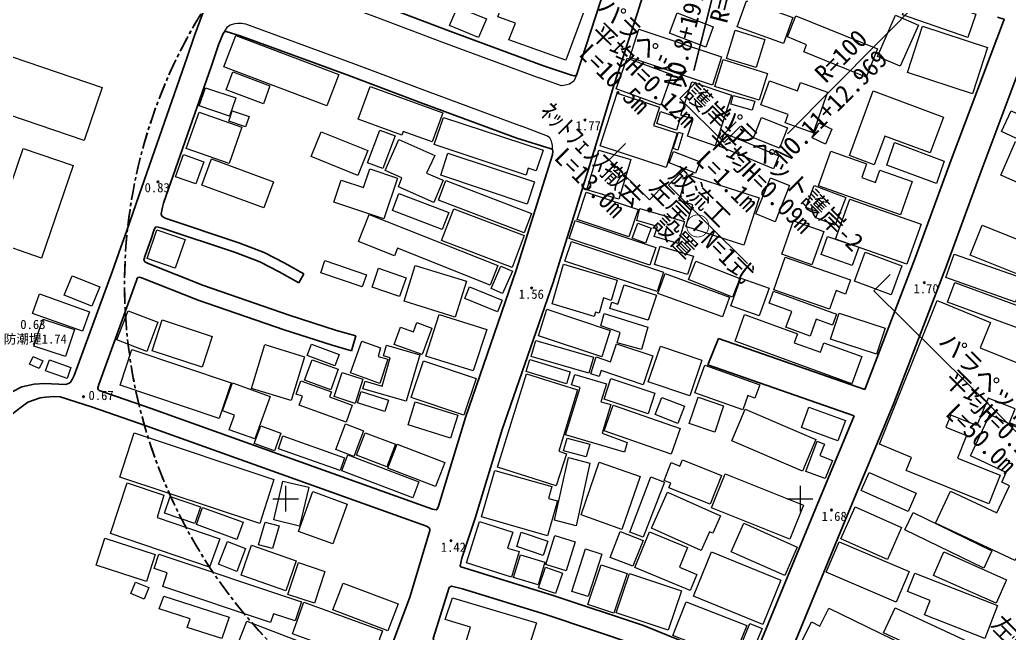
# Model space of a CAD drawing. Header units: metres. Extents: x -18 to 909, y -213 to 1219.
# Drawn here: x 188.3 to 380.6, y 253.9 to 373 of the extents above; entities that cross this region are included whole.
import ezdxf
from ezdxf.enums import TextEntityAlignment as Align

# ---------------------------------------------------------------- set-up
doc = ezdxf.new("R2010")
doc.units = ezdxf.units.M
doc.linetypes.add('CENTER', pattern=[5.08, 3.175, -0.635, 0.635, -0.635])
for name, color, linetype in [('D-STR-HTXT', 7, 'Continuous'), ('S-SUV', 7, 'Continuous'), ('S-SUV-CELN', 7, 'Continuous'), ('S-SUV-HTXT', 7, 'Continuous'), ('S-SUV-SRVR', 7, 'Continuous'), ('S-SUV-STR', 7, 'Continuous'), ('S-SUV-TTL', 7, 'Continuous')]:
    doc.layers.add(name, color=color, linetype=linetype)
doc.styles.add('JP', font='msgothic.ttc')

msp = doc.modelspace()

# ---------------------------------------------------------------- linework, layer by layer
at = {"layer": 'D-STR-HTXT', "lineweight": 18, "true_color": 0xff0000}
for p, q in [((316.61, 357.75), (319.78, 360.95)), ((316.61, 357.75), (325.23, 349.22)), ((324.42, 350.02), (327.59, 353.22)), ((325.23, 349.22), (328.4, 352.41)), ((302.91, 345.83), (306.08, 349.03)), ((302.91, 345.83), (310.72, 338.1)), ((310.72, 338.1), (313.89, 341.29)), ((354.34, 320.38), (357.51, 323.58)), ((354.34, 320.38), (392.39, 282.7))]:
    msp.add_line(p, q, dxfattribs=at)
msp.add_lwpolyline([(317.59, 344.12), (314.42, 340.92), (329.77, 325.72)], dxfattribs=at)
at = {"layer": 'S-SUV', "lineweight": 25, "true_color": 0xffffff}
for p, q in [((333.52, 418.63), (319.33, 363.17)), ((379.1, 392.8), (337.58, 350.88))]:
    msp.add_line(p, q, dxfattribs=at)
at = {"layer": 'S-SUV', "lineweight": 13, "true_color": 0xffffff}
for points in [[(240.07, 380), (256.65, 373.93), (271, 368.52), (289.28, 361.79)], [(228.11, 370.73), (228.73, 371.67), (229.21, 372.08), (230.2, 372.35), (230.72, 372.4), (231.43, 372.37), (232.21, 372.23)], [(232.21, 372.23), (253.2, 364.55), (267.49, 359.15), (285.83, 352.4)], [(296.55, 362.31), (296, 361.14), (295.16, 360.54), (294.05, 360.27), (293.64, 360.23), (289.28, 361.79)], [(291.86, 347.87), (291.88, 348.61), (291.69, 349.49), (291.39, 350.12), (290.93, 350.44), (285.83, 352.4)]]:
    msp.add_lwpolyline(points, dxfattribs=at)
at = {"layer": 'S-SUV-CELN', "linetype": 'CENTER', "lineweight": 25, "true_color": 0xffffff}
for start, end in [(75.646, 75.6231), (75.6231, 64.1639)]:
    msp.add_arc((308.73, 321.75), 100, start, end, dxfattribs=at)
at = {"layer": 'S-SUV-SRVR', "lineweight": 25, "true_color": 0x808080}
for points in [[(247.34, 380), (257.53, 376.27), (271.93, 370.84), (290.14, 364.13)], [(310.14, 380), (308.32, 374.23), (303.71, 360.06), (299.07, 344.65), (291.98, 322.03), (282.11, 293.45), (276.87, 276.25), (274.27, 268.48)], [(296.55, 362.31), (301.2, 376.58), (302.35, 380)], [(222.26, 369.83), (223.99, 374.55), (223.99, 374.94), (223.78, 375.27), (223.31, 375.69), (221.72, 376.42)], [(379.53, 372.76), (379.69, 373.06), (379.61, 373.14), (378.36, 373.54)], [(352.61, 301.22), (362.46, 326.93), (369.39, 345.83), (379.53, 372.76)], [(198.91, 303.96), (206.3, 324.06), (207.97, 328.85), (209.06, 331.94), (211.53, 339.07), (220.87, 365.79), (222.26, 369.83)], [(228.11, 370.73), (227.85, 370.36), (226.99, 368.21)], [(231.35, 369.88), (228.43, 370.76), (228.11, 370.73)], [(284.96, 350.06), (266.66, 356.79), (252.32, 362.21), (231.35, 369.88)], [(385.33, 370.58), (375.19, 343.63), (368.26, 324.74), (358.22, 298.56), (348.68, 275.66), (336.46, 245.93)], [(226.99, 368.21), (225.59, 364.12), (216.25, 337.42)], [(290.14, 364.13), (295.57, 362.28), (296.09, 362.14), (296.55, 362.31)], [(291.86, 347.87), (291.6, 347.97), (284.96, 350.06)], [(269.73, 278.54), (274.97, 295.76), (284.85, 324.38), (291.9, 346.84)], [(291.9, 346.84), (291.97, 347.5), (291.86, 347.87)], [(216.25, 337.42), (216.05, 336.65), (215.8, 335.36), (215.95, 334.9), (216.62, 334.48)], [(215.99, 332.58), (215, 332.82), (214.69, 332.74), (214.48, 332.29), (213.79, 330.3)], [(216.62, 334.48), (230.92, 329.7), (235.83, 327.85), (239.72, 325.83), (243.54, 323.69)], [(242.56, 321.95), (238.77, 324.06), (235.01, 326.02), (230.26, 327.81), (215.99, 332.58)], [(213.79, 330.3), (212.7, 327.23)], [(212.7, 327.23), (212.48, 326.43), (212.62, 326.04), (213.27, 325.67)], [(213.27, 325.67), (224.05, 321.41), (240.71, 315.64), (249.92, 312.69), (253.66, 311.63)], [(243.54, 323.69), (242.56, 321.95)], [(211.01, 322.39), (203.73, 302.19)], [(212.17, 322.88), (211.61, 323.05), (211.32, 323), (211.17, 322.84), (211.01, 322.39)], [(252.84, 308.74), (249.04, 309.82), (239.75, 312.79), (223.01, 318.6), (212.17, 322.88)], [(253.66, 311.63), (252.84, 308.74)], [(322.09, 306.01), (324.12, 311.15)], [(324.12, 311.15), (352.61, 301.22)], [(350.49, 296.11), (322.09, 306.01)], [(193.12, 302.38), (197.26, 302.17), (197.96, 302.45), (198.18, 302.64), (198.52, 303.15), (198.91, 303.96)], [(151.92, 145.02), (154.89, 162.07), (159.05, 185.67), (162.93, 205.24), (166.3, 223.65), (170.17, 245.47), (173.39, 263.75), (176.44, 278.59), (180.53, 293.79), (182.2, 296.57), (184.15, 298.46), (186.85, 300.76), (188.75, 301.74), (191.16, 302.25), (193.12, 302.38)], [(203.73, 302.19), (203.59, 301.73), (203.54, 301.54), (203.54, 301.33), (203.64, 301.16)], [(203.64, 301.16), (203.8, 301.03), (213.88, 297.52), (268.58, 277.99)], [(193.33, 299.75), (192.33, 299.63), (189.89, 298.75), (188.07, 297.43), (186.36, 296.05), (184.97, 294.38), (183.79, 292.41), (179.85, 277.78), (176.83, 263.1), (173.65, 245.08), (169.74, 223), (166.37, 204.61), (162.49, 185.03), (158.33, 161.44), (155.37, 144.42)], [(202.47, 297.79), (196.21, 299.79), (194.99, 299.85), (193.33, 299.75)], [(267.4, 274.69), (212.74, 294.21), (202.47, 297.79)], [(330.74, 248.33), (342.97, 278.06), (350.49, 296.11)], [(268.58, 277.99), (269.29, 277.84), (269.47, 277.96), (269.73, 278.54)], [(267.13, 270.77), (268.03, 273.85), (268.03, 274.11), (267.88, 274.33), (267.4, 274.69)], [(237.93, 186.15), (241.1, 194.91), (245.98, 208.88), (251.48, 225.93), (257.44, 242.89), (264.13, 260.86), (267.13, 270.77)], [(274.27, 268.48), (273.92, 266.97), (274.04, 266.75), (275.57, 266.3)], [(275.57, 266.3), (292.03, 261.21), (309.54, 255.39), (328.1, 247.85)], [(274.39, 262.48), (272.25, 263.03), (271.81, 262.77), (268.68, 252.83), (268.87, 252.28), (269.42, 251.88), (272.2, 250.43)], [(326.59, 244.14), (308.16, 251.64), (290.78, 257.42), (274.39, 262.48)]]:
    msp.add_lwpolyline(points, dxfattribs=at)
for centre in [(298.19, 353.57), (215.19, 341.56), (364.13, 321.99), (287.83, 320.93), (200.72, 299.82), (346.1, 277.8), (272.17, 271.84)]:
    msp.add_circle(centre, 0.15, dxfattribs=at)
at = {"layer": 'S-SUV-STR', "lineweight": 13, "true_color": 0x808080}
for points in [[(294.44, 365.22), (283.4, 369.14), (284.72, 372.39), (281.26, 373.62), (283.41, 379.65), (297.9, 374.48), (294.44, 365.22)], [(372.58, 369.61), (359.92, 373.98), (361.47, 378.49), (374.13, 374.11), (372.58, 369.61)], [(277.5, 369.62), (271.89, 371.91), (273.43, 375.5), (279.03, 373.21), (277.5, 369.62)], [(336.76, 368.46), (327.78, 371.7), (329.6, 376.75), (338.58, 373.51), (336.76, 368.46)], [(321.69, 367.75), (314.63, 370.44), (316.08, 374.41), (323.13, 371.71), (321.69, 367.75)], [(352.85, 361.92), (340.71, 366.82), (341.27, 368.21), (337.54, 369.71), (339.2, 373.8), (355.06, 367.39), (352.85, 361.92)], [(359.44, 364.02), (355.02, 365.94), (358.57, 373.93), (362.99, 372.01), (359.44, 364.02)], [(322.98, 360.32), (306.92, 365.69), (308.66, 371.22), (324.72, 365.86), (322.98, 360.32)], [(373.48, 358.69), (360.87, 362.82), (363.81, 371.78), (376.42, 367.65), (373.48, 358.69)], [(200.87, 349.6), (168.68, 360.56), (172.17, 370.86), (204.36, 359.9), (200.87, 349.6)], [(248.03, 356.31), (228.03, 363.9), (230.36, 369.98), (250.36, 362.39), (248.03, 356.31)], [(331.44, 363.75), (325.69, 365.54), (327.4, 371.03), (333.15, 369.23), (331.44, 363.75)], [(312.92, 356.49), (304.24, 359.62), (306.39, 365.58), (315.07, 362.45), (312.92, 356.49)], [(332.02, 357.4), (323.44, 360.07), (325.06, 365.3), (333.65, 362.62), (332.02, 357.4)], [(235.68, 356.74), (228.48, 359.43), (229.76, 362.91), (236.95, 360.22), (235.68, 356.74)], [(229.07, 354.34), (223.2, 356.3), (224.43, 359.82), (230.3, 357.87), (229.07, 354.34)], [(262.6, 350.66), (254.12, 353.73), (256.42, 360.09), (270.55, 354.97), (268.5, 349.32), (262.86, 351.37), (262.6, 350.66)], [(323.51, 348.59), (318.13, 350.43), (319.2, 353.76), (316.84, 354.52), (318.94, 361.01), (326.68, 358.4), (323.51, 348.59)], [(342.57, 351.11), (337.12, 353.04), (337.68, 354.66), (332.4, 356.53), (334.05, 361.18), (339.53, 359.24), (340.1, 360.87), (345.36, 359.01), (342.57, 351.11)], [(313.95, 344.37), (301.15, 348.57), (304.48, 358.78), (312.67, 356.08), (311.5, 352.5), (316.11, 350.99), (313.95, 344.37)], [(330.7, 355.47), (326.54, 356.63), (327.01, 358.37), (331.18, 357.21), (330.7, 355.47)], [(365.28, 347.19), (356.44, 350.42), (354.43, 344.9), (349.6, 346.66), (354.21, 359.23), (367.9, 354.16), (365.28, 347.19)], [(229.03, 345.11), (220.69, 348.02), (223.18, 355.07), (231.52, 352.16), (229.03, 345.11)], [(232.22, 352.25), (228.96, 353.35), (229.64, 355.35), (232.9, 354.25), (232.22, 352.25)], [(286.74, 342.89), (268.87, 348.79), (270.69, 354.09), (290.07, 347.69), (288.69, 343.71), (287.18, 344.21), (286.74, 342.89)], [(315.95, 351.59), (312.13, 352.91), (312.88, 355.22), (316.69, 353.91), (315.95, 351.59)], [(336.02, 348.13), (330.97, 350.11), (332.52, 354.07), (337.57, 352.08), (336.02, 348.13)], [(386.51, 347.9), (379.16, 351.36), (381.05, 355.39), (388.41, 351.93), (386.51, 347.9)], [(344.93, 348.89), (342.37, 350.09), (343.64, 353), (346.2, 351.8), (344.93, 348.89)], [(254.04, 342.82), (244.97, 346.48), (246.91, 351.3), (255.99, 347.65), (254.04, 342.82)], [(258.92, 344.14), (255.94, 345.27), (258.35, 351.61), (261.32, 350.49), (258.92, 344.14)], [(316.25, 347.74), (315.36, 348.04), (316.35, 351.24), (317.24, 350.93), (316.25, 347.74)], [(334.85, 344.11), (324.3, 348.5), (325.34, 350.99), (335.88, 346.6), (334.85, 344.11)], [(268.82, 337.53), (261.97, 340.57), (262.58, 342.32), (259.33, 343.76), (262.02, 349.77), (269.04, 346.66), (267.4, 343.26), (270.61, 341.9), (268.82, 337.53)], [(366.49, 341.22), (356.85, 344.79), (358.35, 349.18), (367.99, 345.61), (366.49, 341.22)], [(389.48, 338.26), (378.99, 342.88), (381.85, 349.39), (392.34, 344.78), (389.48, 338.26)], [(192.56, 326.76), (182.86, 330.08), (188.99, 348.05), (198.7, 344.74), (192.56, 326.76)], [(222.56, 341.15), (218.61, 342.55), (220.13, 346.85), (224.08, 345.45), (222.56, 341.15)], [(286.96, 337.25), (270.15, 342.85), (271.55, 347.15), (288.36, 341.55), (286.96, 337.25)], [(304.79, 338.17), (298.57, 340.01), (300.86, 347.75), (307.08, 345.91), (304.79, 338.17)], [(319.7, 343.22), (314.55, 345.26), (315.41, 347.46), (320.56, 345.42), (319.7, 343.22)], [(359.5, 335.17), (343.57, 340.78), (345.96, 347.54), (352.94, 345.08), (352, 342.4), (354.65, 341.46), (355.49, 343.83), (361.77, 341.62), (359.5, 335.17)], [(235.75, 336.5), (223.72, 340.95), (225.6, 346.02), (237.63, 341.57), (235.75, 336.5)], [(259.11, 334.38), (249.39, 337.59), (250.82, 341.91), (255.16, 340.48), (256.35, 344.09), (261.73, 342.31), (259.11, 334.38)], [(329.07, 329.26), (317.78, 332.89), (319.15, 337.08), (316.47, 337.95), (317.98, 342.96), (332.07, 338.45), (329.07, 329.26)], [(335.13, 333.82), (331.42, 335.32), (334.23, 342.33), (337.94, 340.84), (335.13, 333.82)], [(286.37, 331.63), (269.7, 338.02), (271.16, 341.83), (287.83, 335.44), (286.37, 331.63)], [(346.82, 333.15), (343.05, 334.57), (343.49, 335.71), (341.12, 336.61), (342.74, 340.87), (348.87, 338.53), (346.82, 333.15)], [(270.46, 332.29), (260.75, 335.97), (262, 339.28), (271.72, 335.6), (270.46, 332.29)], [(306.71, 330.87), (296.65, 334.24), (298.43, 339.57), (308.5, 336.19), (306.71, 330.87)], [(360.77, 325.58), (346.88, 330.44), (349.66, 338.23), (363.54, 333.36), (360.77, 325.58)], [(279.77, 321.51), (261.73, 328.68), (261.15, 327.22), (254.19, 329.99), (256.25, 335.25), (281.25, 325.3), (279.77, 321.51)], [(284.01, 324.94), (270.33, 330.16), (272.69, 336.33), (286.36, 331.11), (284.01, 324.94)], [(316.28, 329.59), (311.66, 330.94), (312.28, 332.88), (308.25, 334.05), (308.88, 336.41), (317.54, 333.89), (316.28, 329.59)], [(310.78, 325.36), (295.15, 330.58), (296.31, 334.06), (311.94, 328.84), (310.78, 325.36)], [(309.94, 329.66), (307.35, 330.64), (308.45, 333.53), (311.04, 332.54), (309.94, 329.66)], [(342.29, 325.44), (336.43, 327.52), (338.72, 333.99), (344.59, 331.91), (342.29, 325.44)], [(388.28, 321.23), (373.06, 327.33), (375.4, 333.16), (388.61, 327.84), (387.52, 325.13), (389.53, 324.32), (388.28, 321.23)], [(218.54, 324.81), (213.08, 326.69), (215, 332.26), (220.46, 330.38), (218.54, 324.81)], [(350.15, 325.29), (344.07, 327.42), (345.31, 330.97), (351.39, 328.85), (350.15, 325.29)], [(312.2, 320.24), (294.3, 326.18), (295.55, 329.95), (313.45, 324), (312.2, 320.24)], [(318.14, 323.55), (311.7, 325.52), (312.82, 329.07), (319.26, 327.1), (318.14, 323.55)], [(345.74, 316.84), (334.88, 320.56), (337.08, 326.92), (349.77, 322.52), (348.81, 319.77), (346.99, 320.43), (345.74, 316.84)], [(357.68, 319.62), (350.57, 322.27), (352.65, 327.89), (359.76, 325.25), (357.68, 319.62)], [(381.89, 318.21), (368.36, 322.96), (369.97, 327.54), (383.49, 322.79), (381.89, 318.21)], [(254.91, 321.17), (246.85, 323.92), (247.65, 326.26), (255.71, 323.51), (254.91, 321.17)], [(272.99, 315.27), (263.03, 318.37), (265.2, 325.34), (275.16, 322.25), (272.99, 315.27)], [(282.19, 319.88), (279.95, 320.83), (281.85, 325.19), (284.08, 324.23), (282.19, 319.88)], [(299.98, 315.42), (291.79, 317.88), (294, 325.6), (304.45, 322.46), (303.25, 318.52), (301.77, 319.02), (300.94, 316.04), (300.23, 316.25), (299.98, 315.42)], [(326.85, 319.19), (318.3, 322.58), (319.73, 326.17), (328.28, 322.78), (326.85, 319.19)], [(202.35, 317.4), (196.96, 319.56), (198.49, 323.33), (203.88, 321.17), (202.35, 317.4)], [(262.17, 319.26), (256.81, 321.11), (258.07, 324.78), (263.43, 322.93), (262.17, 319.26)], [(324.93, 315.35), (312.37, 319.9), (313.76, 323.73), (326.31, 319.18), (324.93, 315.35)], [(281.2, 316.32), (274.82, 318.88), (275.73, 321.17), (282.12, 318.61), (281.2, 316.32)], [(310.5, 314.68), (303.01, 316.94), (303.39, 318.2), (304.6, 317.8), (305.81, 321.56), (312.08, 319.52), (310.5, 314.68)], [(332.07, 315.51), (326.55, 317.47), (328.47, 322.88), (333.99, 320.93), (332.07, 315.51)], [(384.88, 312.22), (368.66, 318.2), (370.06, 322.02), (386.29, 316.04), (384.88, 312.22)], [(200.56, 312.53), (190.81, 316.01), (192.15, 319.78), (201.91, 316.3), (200.56, 312.53)], [(341.93, 311.6), (337.24, 313.31), (338.37, 316.39), (333.96, 317.98), (334.82, 320.35), (347.08, 315.86), (346.29, 313.7), (343.13, 314.88), (341.93, 311.6)], [(366.66, 318.49), (377, 314.23), (375.02, 309.32), (389.3, 303.58), (387.44, 298.97), (391.65, 297.27), (389.27, 291.35), (380.73, 294.78), (381.8, 297.44), (376.53, 299.56), (374.38, 294.2), (369.28, 296.25), (368.34, 293.92), (372.35, 292.31), (370.57, 287.9), (378.91, 284.55), (376.68, 279.02), (360.65, 285.47), (361.68, 288.02), (355.44, 290.62), (366.66, 318.49)], [(213.03, 308.63), (207.22, 310.85), (209.39, 316.52), (215.2, 314.3), (213.03, 308.63)], [(276.48, 304.84), (267.25, 307.72), (269.86, 315.79), (279.09, 312.9), (276.48, 304.84)], [(301.46, 307.54), (289.15, 311.63), (290.79, 316.8), (303.1, 312.71), (301.46, 307.54)], [(309.19, 308.98), (304.44, 310.27), (305, 312.3), (301.27, 313.62), (301.92, 316), (310.4, 313.35), (309.19, 308.98)], [(350.08, 302.33), (327.36, 310.61), (329.22, 315.81), (339.52, 312.05), (338.88, 310.3), (343.94, 308.45), (344.61, 310.29), (351.98, 307.61), (350.08, 302.33)], [(354.86, 308.07), (345.93, 311.03), (347.61, 316.06), (356.54, 313.11), (354.86, 308.07)], [(197.22, 307.63), (191.08, 309.65), (192.82, 314.91), (198.96, 312.88), (197.22, 307.63)], [(223.77, 305.54), (214.04, 308.74), (216.01, 314.73), (225.73, 311.54), (223.77, 305.54)], [(266.57, 308.04), (261.11, 309.99), (262.32, 313.35), (264.86, 312.43), (265.51, 314.22), (268.44, 313.15), (266.57, 308.04)], [(241.08, 299.11), (233.38, 301.45), (235.97, 309.94), (243.67, 307.6), (241.08, 299.11)], [(249.56, 305.81), (244.21, 307.8), (245.04, 310.03), (250.39, 308.03), (249.56, 305.81)], [(258.3, 302.42), (252.62, 304.49), (254.84, 310.6), (258.44, 309.33), (258.02, 307.62), (259.88, 307.14), (258.3, 302.42)], [(263.45, 298.93), (255.02, 301.37), (255.44, 302.83), (258.76, 301.87), (260.35, 307.37), (259.01, 307.74), (259.62, 309.84), (266.07, 307.99), (263.45, 298.93)], [(298.94, 304.42), (287.73, 307.64), (288.64, 310.73), (299.85, 307.51), (298.94, 304.42)], [(309.48, 302.16), (301.32, 304.93), (300.93, 303.77), (299.3, 304.3), (300.39, 307.57), (303.18, 306.63), (304.34, 310.11), (311.36, 307.77), (309.48, 302.16)], [(318.58, 299.97), (310.49, 302.73), (312.84, 309.65), (320.92, 306.9), (318.58, 299.97)], [(227.09, 295.6), (207.82, 302.08), (210.14, 308.99), (229.41, 302.51), (227.09, 295.6)], [(192.09, 305.28), (190.25, 306.16), (190.96, 307.65), (192.8, 306.78), (192.09, 305.28)], [(197.56, 303.35), (193.36, 304.82), (194.09, 306.99), (198.29, 305.51), (197.56, 303.35)], [(248.79, 301.18), (243.71, 303.01), (245.15, 307), (250.22, 305.17), (248.79, 301.18)], [(274.62, 296.25), (264.43, 299.68), (266.83, 306.78), (277.02, 303.35), (274.62, 296.25)], [(294.61, 302.31), (286.79, 304.75), (287.48, 307.07), (295.3, 304.63), (294.61, 302.31)], [(328.86, 297.26), (319.54, 300.57), (321.51, 305.95), (332.2, 302.16), (331.21, 299.56), (329.86, 300.06), (328.86, 297.26)], [(253.5, 298.53), (249.47, 299.84), (251.01, 304.55), (255.03, 303.23), (253.5, 298.53)], [(292.61, 282.54), (281.2, 286.13), (286.85, 304.28), (296.76, 301.19), (293.09, 289.26), (294.59, 288.75), (292.61, 282.54)], [(305.88, 289.04), (294.43, 292.43), (297.28, 301.63), (295.56, 302.11), (296.2, 304.16), (302.36, 302.34), (301.3, 298.84), (303.2, 298.28), (301.54, 292.73), (306.41, 290.91), (305.88, 289.04)], [(234.01, 291.61), (229.05, 293.42), (230.09, 296.25), (227.73, 297.1), (229.7, 302.52), (237.02, 299.85), (234.01, 291.61)], [(251.75, 294.88), (242.65, 298.16), (243.28, 299.9), (242.03, 300.35), (242.95, 302.9), (248.91, 300.75), (248.56, 299.79), (252.95, 298.2), (251.75, 294.88)], [(310.47, 296.51), (301.89, 299.34), (303.21, 303.35), (311.79, 300.52), (310.47, 296.51)], [(259.28, 296.92), (253.99, 298.62), (254.69, 300.82), (259.98, 299.12), (259.28, 296.92)], [(272.08, 291.77), (263.81, 294.34), (265.19, 298.81), (273.46, 296.25), (272.08, 291.77)], [(314.94, 288.69), (301.92, 293.19), (303.65, 298.18), (316.67, 293.67), (314.94, 288.69)], [(316.24, 294.65), (311.81, 296.38), (313.1, 299.69), (317.53, 297.97), (316.24, 294.65)], [(323.4, 292.96), (318.45, 294.63), (320.18, 299.76), (325.14, 298.08), (323.4, 292.96)], [(340.45, 285.37), (326.71, 291.27), (329.33, 297.38), (343.08, 291.48), (340.45, 285.37)], [(347.35, 291.23), (340.25, 293.86), (341.71, 297.82), (348.8, 295.19), (347.35, 291.23)], [(376.87, 296.35), (384.73, 292.68), (382.41, 287.69), (391.69, 283.36), (389.45, 278.57), (387.22, 279.61), (381.8, 268.02), (366.34, 275.23), (369.25, 281.48), (378.25, 277.27), (380.71, 282.53), (379.19, 283.25), (380.06, 285.13), (373.15, 288.35), (376.87, 296.35)], [(253.29, 288.22), (249.79, 289.54), (251.67, 294.53), (255.17, 293.22), (253.29, 288.22)], [(207.81, 284.22), (210.55, 292.81), (237.74, 283.77), (234.99, 275.17), (207.81, 284.22)], [(237.82, 289.3), (233.89, 290.75), (235.16, 294.18), (239.09, 292.73), (237.82, 289.3)], [(259.69, 286.2), (253.81, 288.44), (255.49, 292.82), (261.36, 290.58), (259.69, 286.2)], [(250.58, 285.5), (238.63, 289.73), (239.48, 292.21), (251.44, 287.98), (250.58, 285.5)], [(269.14, 282.37), (259.86, 285.97), (261.7, 290.62), (270.98, 287.02), (269.14, 282.37)], [(298.44, 288.13), (294.03, 289.32), (294.7, 291.8), (299.11, 290.61), (298.44, 288.13)], [(344.89, 283.91), (341.09, 285.3), (343.32, 291.17), (344.72, 290.63), (343.83, 288.41), (346.32, 287.44), (344.89, 283.91)], [(264.71, 280.18), (250.94, 285.41), (252.12, 288.51), (265.89, 283.28), (264.71, 280.18)], [(296.45, 274.74), (292.28, 275.87), (294.96, 288.02), (299.14, 286.89), (296.45, 274.74)], [(305.37, 274.05), (297.47, 276.85), (300.98, 287.09), (308.89, 284.3), (305.37, 274.05)], [(322.53, 278.94), (314.51, 282.11), (314.88, 283.05), (313.6, 283.56), (314.97, 287.02), (316.65, 286.36), (317.12, 287.53), (324.74, 284.51), (322.53, 278.94)], [(290.89, 272.8), (278.07, 276.47), (280.65, 285.52), (291.76, 282.35), (291.11, 280.07), (292.82, 279.58), (290.89, 272.8)], [(338.01, 272.12), (322.79, 278.22), (325.45, 284.87), (340.68, 278.77), (338.01, 272.12)], [(361.01, 277.54), (351.89, 281.61), (353.44, 285.13), (362.56, 281.06), (361.01, 277.54)], [(225.19, 266.7), (205.96, 273.23), (209.24, 283.12), (216.36, 280.71), (215.07, 276.35), (227.19, 272.22), (225.19, 266.7)], [(242.7, 274.7), (237.71, 275.9), (239.49, 283.43), (244.49, 282.23), (242.7, 274.7)], [(309.49, 272.53), (306.88, 273.53), (311.01, 284.23), (313.62, 283.22), (309.49, 272.53)], [(249.17, 271.22), (242.53, 273.67), (245.3, 281.4), (251.94, 278.95), (249.17, 271.22)], [(320.78, 269.96), (311.09, 274.29), (314.21, 281.29), (324.52, 276.69), (323.01, 273.3), (322.4, 273.57), (320.78, 269.96)], [(222.34, 275.18), (216.44, 277.22), (217.56, 280.46), (223.46, 278.42), (222.34, 275.18)], [(230.55, 272.11), (222.66, 274.99), (223.87, 278.3), (231.77, 275.42), (230.55, 272.11)], [(357.01, 268.19), (347.95, 272.23), (350.69, 278.44), (359.74, 274.39), (357.01, 268.19)], [(375.69, 266.51), (360.39, 273.95), (362, 277.32), (377.3, 269.87), (375.69, 266.51)], [(237.48, 270.32), (234.76, 271.02), (236.04, 275.45), (238.75, 274.74), (237.48, 270.32)], [(283.9, 264.77), (275.17, 267.53), (277.7, 275.6), (284.16, 273.53), (283.16, 270.39), (285.37, 269.77), (283.9, 264.77)], [(337.01, 265.1), (326.63, 269.71), (329.07, 275.27), (339.45, 270.62), (337.01, 265.1)], [(290.08, 268.99), (284.93, 270.71), (285.81, 273.49), (290.97, 271.76), (290.08, 268.99)], [(307.51, 266.88), (303.08, 268.6), (305.04, 273.64), (309.47, 271.92), (307.51, 266.88)], [(318.63, 262.17), (307.86, 266.67), (310.76, 273.6), (318.15, 270.51), (316.54, 266.71), (319.96, 265.31), (318.63, 262.17)], [(212.96, 263.93), (203.18, 267.1), (204.87, 272.32), (214.66, 269.14), (212.96, 263.93)], [(230.51, 265.9), (226.98, 267.27), (228.69, 271.67), (232.21, 270.31), (230.51, 265.9)], [(294.56, 266.01), (290.59, 267.23), (292.32, 272.86), (296.29, 271.65), (294.56, 266.01)], [(358.67, 259.93), (345.06, 265.73), (347.59, 271.66), (361.2, 265.87), (358.67, 259.93)], [(240.08, 262.11), (231.38, 265.13), (233.36, 270.97), (242.06, 267.94), (240.08, 262.11)], [(298.84, 260.98), (295.63, 262.01), (298.28, 270.28), (301.49, 269.26), (298.84, 260.98)], [(332.75, 255.59), (319.3, 261.09), (322.81, 269.67), (336.26, 264.16), (332.75, 255.59)], [(378.13, 259.7), (365.92, 265.12), (367.95, 269.69), (380.15, 264.26), (378.13, 259.7)], [(237.09, 255.97), (216.12, 262.95), (217, 265.6), (214.45, 266.46), (215.37, 269.22), (243.08, 259.99), (241.84, 256.27), (237.65, 257.66), (237.09, 255.97)], [(245.59, 259.72), (240.45, 261.42), (242.49, 267.59), (247.63, 265.89), (245.59, 259.72)], [(289.07, 263.29), (284.32, 264.73), (285.66, 269.12), (290.41, 267.67), (289.07, 263.29)], [(292.47, 261.57), (289.17, 262.72), (290.49, 266.68), (293.8, 265.53), (292.47, 261.57)], [(303.82, 257.75), (298.76, 259.45), (301.35, 267.16), (306.42, 265.45), (303.82, 257.75)], [(314.36, 254.44), (304.28, 257.84), (306.86, 265.5), (316.94, 262.1), (314.36, 254.44)], [(375.9, 252.84), (364.19, 257.42), (365.28, 260.21), (360.91, 261.96), (362.32, 265.56), (378.4, 259.24), (375.9, 252.84)], [(212.5, 260.5), (209.92, 261.58), (210.85, 263.81), (213.44, 262.73), (212.5, 260.5)], [(259.89, 254.37), (249.2, 258.4), (251.22, 263.63), (261.91, 259.6), (259.89, 254.37)], [(227.6, 252.82), (220.89, 254.98), (221.44, 256.68), (215.45, 258.59), (216.36, 261.09), (229.06, 257.01), (227.6, 252.82)], [(258.23, 247.61), (241.33, 253.78), (243.57, 259.93), (258.85, 254.34), (258.21, 252.57), (259.83, 251.98), (258.23, 247.61)], [(285.46, 245.56), (279.89, 247.24), (280.34, 248.67), (274.54, 250.39), (275.96, 255.08), (270.99, 256.56), (272.42, 260.76), (288.74, 255.87), (285.46, 245.56)], [(326.97, 248.84), (315.25, 253.44), (317.89, 259.98), (329.62, 255.38), (326.97, 248.84)], [(355.98, 240.89), (338.86, 249.29), (342.2, 256.1), (343.87, 255.28), (345.56, 258.77), (360.33, 251.58), (357.81, 246.42), (358.52, 246.09), (355.98, 240.89)], [(373.96, 245.72), (356.2, 253.98), (358.45, 258.84), (376.22, 250.59), (373.96, 245.72)], [(236.97, 249.56), (230.78, 251.92), (232.44, 256.25), (247.66, 250.42), (246.86, 248.39), (237.76, 251.57), (236.97, 249.56)], [(330.64, 250.05), (328.28, 251), (330.25, 255.77), (332.62, 254.82), (330.64, 250.05)]]:
    msp.add_lwpolyline(points, dxfattribs=at)
at = {"layer": 'S-SUV-TTL', "lineweight": 13, "true_color": 0xffffff}
for p, q in [((240, 282.5), (240, 277.5)), ((340, 282.5), (340, 277.5)), ((237.5, 280), (242.5, 280)), ((337.5, 280), (342.5, 280))]:
    msp.add_line(p, q, dxfattribs=at)

# ---------------------------------------------------------------- texts
at = {"layer": 'D-STR-HTXT', "true_color": 0xff0000, "style": 'JP'}
for s, p in [('パラペット護岸-1', (313.27, 361.07)), ('平均H=0.12m', (307.61, 360.33)), ('L=10.5m', (301.96, 359.6)), ('ﾈｯﾄﾌｪﾝｽ撤去・設置', (302.82, 339.95)), ('パラペット護岸-2', (335.92, 340.48)), ('平均H=0.09m', (330.26, 339.75)), ('L=13.0m', (297.18, 339.44)), ('L=1.1m', (323.86, 339.75)), ('放流工', (318.61, 336.77)), ('左岸①N=1式', (318.93, 330.13)), ('パラペット護岸-3', (379.55, 296.12)), ('平均H=0.27m', (376.38, 292.93)), ('L=50.0m', (373.21, 289.73)), ('左岸⑤N=1式', (385.4, 245.29))]:
    msp.add_text(s, height=3.5, rotation=315.2741, dxfattribs=at).set_placement(p, align=Align.BOTTOM_CENTER)
at = {"layer": 'S-SUV-HTXT', "true_color": 0xffffff, "style": 'JP'}
for s, rotation, p in [('NO.8+19.960', 75.646, (324.36, 384.85)), ('R=100', 45.2741, (354.12, 368.29))]:
    msp.add_text(s, height=3.5, rotation=rotation, dxfattribs=at).set_placement(p, align=Align.BOTTOM_RIGHT)
for s, rotation, p in [('R=100', 75.646, (325.33, 384.6)), ('NO.11+12.969', 45.2741, (354.83, 367.58))]:
    msp.add_text(s, height=3.5, rotation=rotation, dxfattribs=at).set_placement(p, align=Align.TOP_RIGHT)
at = {"layer": 'S-SUV-SRVR', "true_color": 0x808080, "style": 'JP'}
for s, p in [('1.77', (296.37, 351.02)), ('0.83', (212.6, 339)), ('1.70', (362.05, 319.38)), ('1.56', (285.31, 318.31)), ('0.63', (188.44, 312.43)), ('防潮堤1.74', (185.23, 309.6)), ('0.67', (201.7, 298.64)), ('1.68', (344.18, 275.15)), ('1.42', (270.16, 269.15))]:
    msp.add_text(s, height=1.8, dxfattribs=at).set_placement(p, align=Align.BOTTOM_LEFT)

doc.saveas('drawing.dxf')
